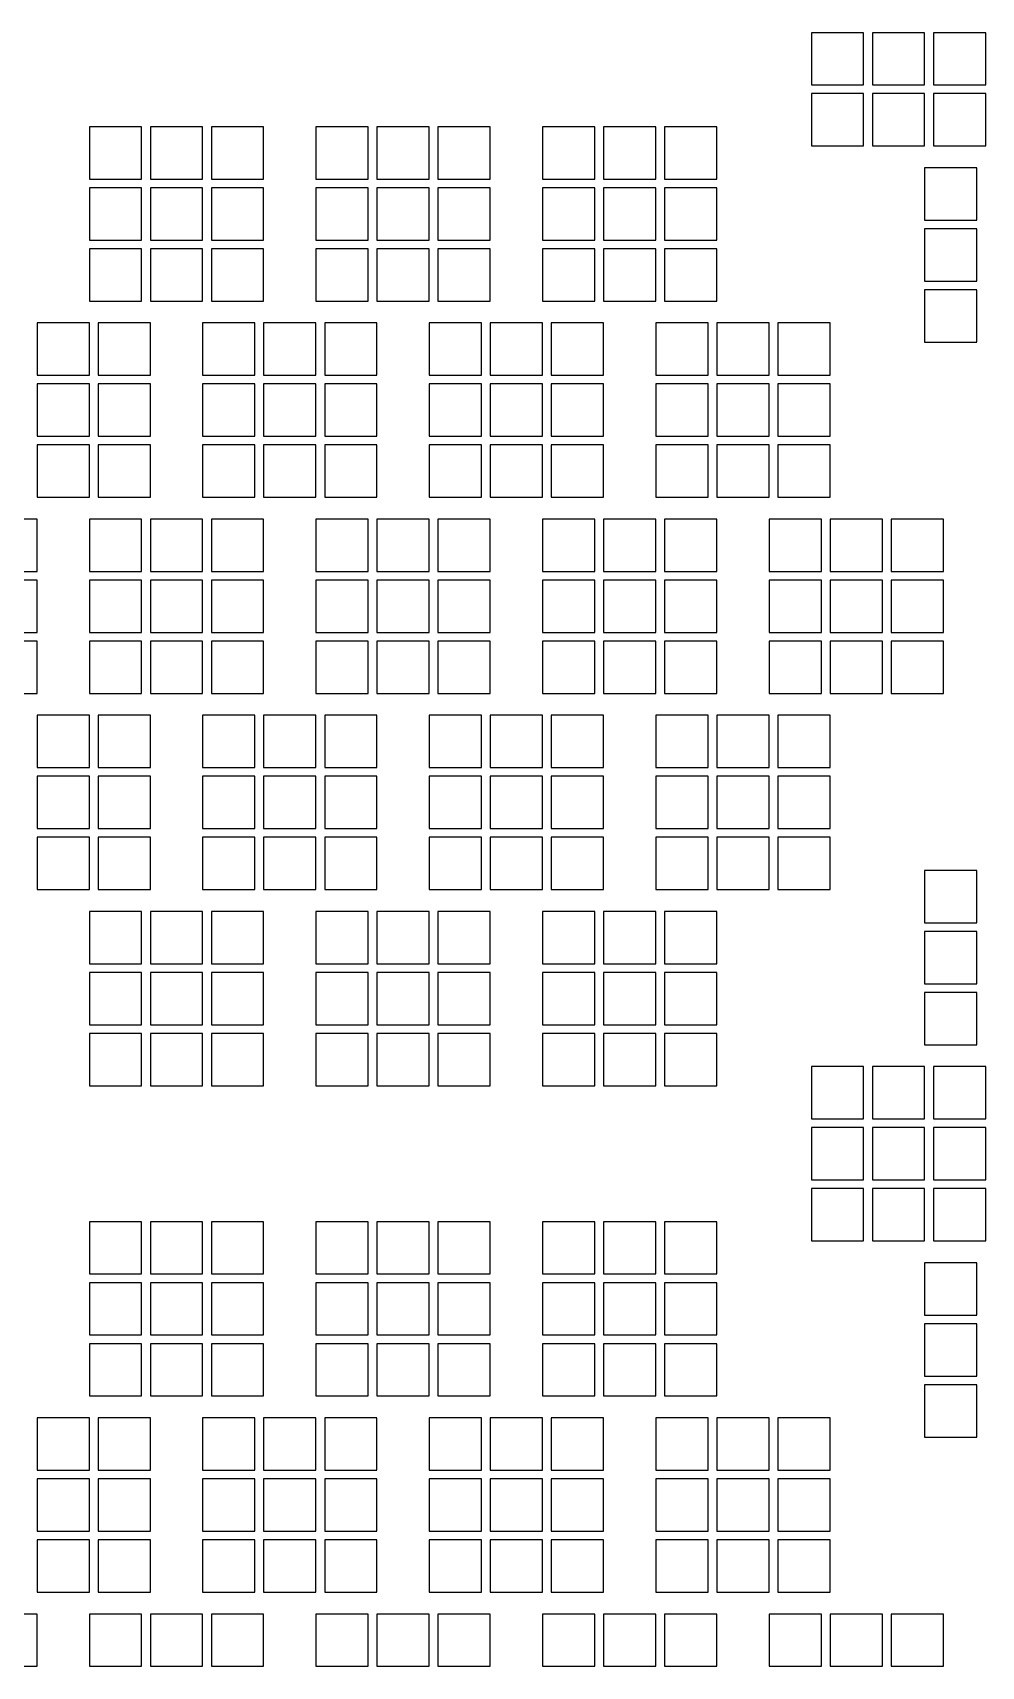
# Model space of a CAD drawing. Extents: x -49 to 54, y -38 to 38.
# Drawn here: x -37.5 to -32.06, y -20.22 to -10.85 of the extents above; entities that cross this region are included whole.
import ezdxf

# ---------------------------------------------------------------- set-up
doc = ezdxf.new("R2010")
doc.units = 0
doc.layers.add('BACK_LAYER', color=5, linetype='CONTINUOUS')

msp = doc.modelspace()

# ---------------------------------------------------------------- linework, layer by layer
at = {"layer": 'BACK_LAYER'}
for points in [[(-33.0302, -11.1465), (-32.7302, -11.1465), (-32.7302, -10.8465), (-33.0302, -10.8465)], [(-32.6802, -11.1465), (-32.3802, -11.1465), (-32.3802, -10.8465), (-32.6802, -10.8465)], [(-32.3302, -11.1465), (-32.0302, -11.1465), (-32.0302, -10.8465), (-32.3302, -10.8465)], [(-33.0302, -11.4965), (-32.7302, -11.4965), (-32.7302, -11.1965), (-33.0302, -11.1965)], [(-32.6802, -11.4965), (-32.3802, -11.4965), (-32.3802, -11.1965), (-32.6802, -11.1965)], [(-32.3302, -11.4965), (-32.0302, -11.4965), (-32.0302, -11.1965), (-32.3302, -11.1965)], [(-37.1721, -11.6867), (-36.8721, -11.6867), (-36.8721, -11.3867), (-37.1721, -11.3867)], [(-36.8221, -11.6867), (-36.5221, -11.6867), (-36.5221, -11.3867), (-36.8221, -11.3867)], [(-36.4721, -11.6867), (-36.1721, -11.6867), (-36.1721, -11.3867), (-36.4721, -11.3867)], [(-35.8721, -11.6867), (-35.5721, -11.6867), (-35.5721, -11.3867), (-35.8721, -11.3867)], [(-35.5221, -11.6867), (-35.2221, -11.6867), (-35.2221, -11.3867), (-35.5221, -11.3867)], [(-35.1721, -11.6867), (-34.8721, -11.6867), (-34.8721, -11.3867), (-35.1721, -11.3867)], [(-34.5721, -11.6867), (-34.2721, -11.6867), (-34.2721, -11.3867), (-34.5721, -11.3867)], [(-34.2221, -11.6867), (-33.9221, -11.6867), (-33.9221, -11.3867), (-34.2221, -11.3867)], [(-33.8721, -11.6867), (-33.5721, -11.6867), (-33.5721, -11.3867), (-33.8721, -11.3867)], [(-32.3802, -11.9223), (-32.0802, -11.9223), (-32.0802, -11.6223), (-32.3802, -11.6223)], [(-37.1721, -12.0367), (-36.8721, -12.0367), (-36.8721, -11.7367), (-37.1721, -11.7367)], [(-36.8221, -12.0367), (-36.5221, -12.0367), (-36.5221, -11.7367), (-36.8221, -11.7367)], [(-36.4721, -12.0367), (-36.1721, -12.0367), (-36.1721, -11.7367), (-36.4721, -11.7367)], [(-35.8721, -12.0367), (-35.5721, -12.0367), (-35.5721, -11.7367), (-35.8721, -11.7367)], [(-35.5221, -12.0367), (-35.2221, -12.0367), (-35.2221, -11.7367), (-35.5221, -11.7367)], [(-35.1721, -12.0367), (-34.8721, -12.0367), (-34.8721, -11.7367), (-35.1721, -11.7367)], [(-34.5721, -12.0367), (-34.2721, -12.0367), (-34.2721, -11.7367), (-34.5721, -11.7367)], [(-34.2221, -12.0367), (-33.9221, -12.0367), (-33.9221, -11.7367), (-34.2221, -11.7367)], [(-33.8721, -12.0367), (-33.5721, -12.0367), (-33.5721, -11.7367), (-33.8721, -11.7367)], [(-32.3802, -12.2723), (-32.0802, -12.2723), (-32.0802, -11.9723), (-32.3802, -11.9723)], [(-37.1721, -12.3867), (-36.8721, -12.3867), (-36.8721, -12.0867), (-37.1721, -12.0867)], [(-36.8221, -12.3867), (-36.5221, -12.3867), (-36.5221, -12.0867), (-36.8221, -12.0867)], [(-36.4721, -12.3867), (-36.1721, -12.3867), (-36.1721, -12.0867), (-36.4721, -12.0867)], [(-35.8721, -12.3867), (-35.5721, -12.3867), (-35.5721, -12.0867), (-35.8721, -12.0867)], [(-35.5221, -12.3867), (-35.2221, -12.3867), (-35.2221, -12.0867), (-35.5221, -12.0867)], [(-35.1721, -12.3867), (-34.8721, -12.3867), (-34.8721, -12.0867), (-35.1721, -12.0867)], [(-34.5721, -12.3867), (-34.2721, -12.3867), (-34.2721, -12.0867), (-34.5721, -12.0867)], [(-34.2221, -12.3867), (-33.9221, -12.3867), (-33.9221, -12.0867), (-34.2221, -12.0867)], [(-33.8721, -12.3867), (-33.5721, -12.3867), (-33.5721, -12.0867), (-33.8721, -12.0867)], [(-32.3802, -12.6223), (-32.0802, -12.6223), (-32.0802, -12.3223), (-32.3802, -12.3223)], [(-37.4721, -12.8125), (-37.1721, -12.8125), (-37.1721, -12.5125), (-37.4721, -12.5125)], [(-37.1221, -12.8125), (-36.8221, -12.8125), (-36.8221, -12.5125), (-37.1221, -12.5125)], [(-36.5221, -12.8125), (-36.2221, -12.8125), (-36.2221, -12.5125), (-36.5221, -12.5125)], [(-36.1721, -12.8125), (-35.8721, -12.8125), (-35.8721, -12.5125), (-36.1721, -12.5125)], [(-35.8221, -12.8125), (-35.5221, -12.8125), (-35.5221, -12.5125), (-35.8221, -12.5125)], [(-35.2221, -12.8125), (-34.9221, -12.8125), (-34.9221, -12.5125), (-35.2221, -12.5125)], [(-34.8721, -12.8125), (-34.5721, -12.8125), (-34.5721, -12.5125), (-34.8721, -12.5125)], [(-34.5221, -12.8125), (-34.2221, -12.8125), (-34.2221, -12.5125), (-34.5221, -12.5125)], [(-33.9221, -12.8125), (-33.6221, -12.8125), (-33.6221, -12.5125), (-33.9221, -12.5125)], [(-33.5721, -12.8125), (-33.2721, -12.8125), (-33.2721, -12.5125), (-33.5721, -12.5125)], [(-33.2221, -12.8125), (-32.9221, -12.8125), (-32.9221, -12.5125), (-33.2221, -12.5125)], [(-37.4721, -13.1625), (-37.1721, -13.1625), (-37.1721, -12.8625), (-37.4721, -12.8625)], [(-37.1221, -13.1625), (-36.8221, -13.1625), (-36.8221, -12.8625), (-37.1221, -12.8625)], [(-36.5221, -13.1625), (-36.2221, -13.1625), (-36.2221, -12.8625), (-36.5221, -12.8625)], [(-36.1721, -13.1625), (-35.8721, -13.1625), (-35.8721, -12.8625), (-36.1721, -12.8625)], [(-35.8221, -13.1625), (-35.5221, -13.1625), (-35.5221, -12.8625), (-35.8221, -12.8625)], [(-35.2221, -13.1625), (-34.9221, -13.1625), (-34.9221, -12.8625), (-35.2221, -12.8625)], [(-34.8721, -13.1625), (-34.5721, -13.1625), (-34.5721, -12.8625), (-34.8721, -12.8625)], [(-34.5221, -13.1625), (-34.2221, -13.1625), (-34.2221, -12.8625), (-34.5221, -12.8625)], [(-33.9221, -13.1625), (-33.6221, -13.1625), (-33.6221, -12.8625), (-33.9221, -12.8625)], [(-33.5721, -13.1625), (-33.2721, -13.1625), (-33.2721, -12.8625), (-33.5721, -12.8625)], [(-33.2221, -13.1625), (-32.9221, -13.1625), (-32.9221, -12.8625), (-33.2221, -12.8625)], [(-37.4721, -13.5125), (-37.1721, -13.5125), (-37.1721, -13.2125), (-37.4721, -13.2125)], [(-37.1221, -13.5125), (-36.8221, -13.5125), (-36.8221, -13.2125), (-37.1221, -13.2125)], [(-36.5221, -13.5125), (-36.2221, -13.5125), (-36.2221, -13.2125), (-36.5221, -13.2125)], [(-36.1721, -13.5125), (-35.8721, -13.5125), (-35.8721, -13.2125), (-36.1721, -13.2125)], [(-35.8221, -13.5125), (-35.5221, -13.5125), (-35.5221, -13.2125), (-35.8221, -13.2125)], [(-35.2221, -13.5125), (-34.9221, -13.5125), (-34.9221, -13.2125), (-35.2221, -13.2125)], [(-34.8721, -13.5125), (-34.5721, -13.5125), (-34.5721, -13.2125), (-34.8721, -13.2125)], [(-34.5221, -13.5125), (-34.2221, -13.5125), (-34.2221, -13.2125), (-34.5221, -13.2125)], [(-33.9221, -13.5125), (-33.6221, -13.5125), (-33.6221, -13.2125), (-33.9221, -13.2125)], [(-33.5721, -13.5125), (-33.2721, -13.5125), (-33.2721, -13.2125), (-33.5721, -13.2125)], [(-33.2221, -13.5125), (-32.9221, -13.5125), (-32.9221, -13.2125), (-33.2221, -13.2125)], [(-37.7721, -13.9384), (-37.4721, -13.9384), (-37.4721, -13.6384), (-37.7721, -13.6384)], [(-37.1721, -13.9384), (-36.8721, -13.9384), (-36.8721, -13.6384), (-37.1721, -13.6384)], [(-36.8221, -13.9384), (-36.5221, -13.9384), (-36.5221, -13.6384), (-36.8221, -13.6384)], [(-36.4721, -13.9384), (-36.1721, -13.9384), (-36.1721, -13.6384), (-36.4721, -13.6384)], [(-35.8721, -13.9384), (-35.5721, -13.9384), (-35.5721, -13.6384), (-35.8721, -13.6384)], [(-35.5221, -13.9384), (-35.2221, -13.9384), (-35.2221, -13.6384), (-35.5221, -13.6384)], [(-35.1721, -13.9384), (-34.8721, -13.9384), (-34.8721, -13.6384), (-35.1721, -13.6384)], [(-34.5721, -13.9384), (-34.2721, -13.9384), (-34.2721, -13.6384), (-34.5721, -13.6384)], [(-34.2221, -13.9384), (-33.9221, -13.9384), (-33.9221, -13.6384), (-34.2221, -13.6384)], [(-33.8721, -13.9384), (-33.5721, -13.9384), (-33.5721, -13.6384), (-33.8721, -13.6384)], [(-33.2721, -13.9384), (-32.9721, -13.9384), (-32.9721, -13.6384), (-33.2721, -13.6384)], [(-32.9221, -13.9384), (-32.6221, -13.9384), (-32.6221, -13.6384), (-32.9221, -13.6384)], [(-32.5721, -13.9384), (-32.2721, -13.9384), (-32.2721, -13.6384), (-32.5721, -13.6384)], [(-37.7721, -14.2884), (-37.4721, -14.2884), (-37.4721, -13.9884), (-37.7721, -13.9884)], [(-37.1721, -14.2884), (-36.8721, -14.2884), (-36.8721, -13.9884), (-37.1721, -13.9884)], [(-36.8221, -14.2884), (-36.5221, -14.2884), (-36.5221, -13.9884), (-36.8221, -13.9884)], [(-36.4721, -14.2884), (-36.1721, -14.2884), (-36.1721, -13.9884), (-36.4721, -13.9884)], [(-35.8721, -14.2884), (-35.5721, -14.2884), (-35.5721, -13.9884), (-35.8721, -13.9884)], [(-35.5221, -14.2884), (-35.2221, -14.2884), (-35.2221, -13.9884), (-35.5221, -13.9884)], [(-35.1721, -14.2884), (-34.8721, -14.2884), (-34.8721, -13.9884), (-35.1721, -13.9884)], [(-34.5721, -14.2884), (-34.2721, -14.2884), (-34.2721, -13.9884), (-34.5721, -13.9884)], [(-34.2221, -14.2884), (-33.9221, -14.2884), (-33.9221, -13.9884), (-34.2221, -13.9884)], [(-33.8721, -14.2884), (-33.5721, -14.2884), (-33.5721, -13.9884), (-33.8721, -13.9884)], [(-33.2721, -14.2884), (-32.9721, -14.2884), (-32.9721, -13.9884), (-33.2721, -13.9884)], [(-32.9221, -14.2884), (-32.6221, -14.2884), (-32.6221, -13.9884), (-32.9221, -13.9884)], [(-32.5721, -14.2884), (-32.2721, -14.2884), (-32.2721, -13.9884), (-32.5721, -13.9884)], [(-37.7721, -14.6384), (-37.4721, -14.6384), (-37.4721, -14.3384), (-37.7721, -14.3384)], [(-37.1721, -14.6384), (-36.8721, -14.6384), (-36.8721, -14.3384), (-37.1721, -14.3384)], [(-36.8221, -14.6384), (-36.5221, -14.6384), (-36.5221, -14.3384), (-36.8221, -14.3384)], [(-36.4721, -14.6384), (-36.1721, -14.6384), (-36.1721, -14.3384), (-36.4721, -14.3384)], [(-35.8721, -14.6384), (-35.5721, -14.6384), (-35.5721, -14.3384), (-35.8721, -14.3384)], [(-35.5221, -14.6384), (-35.2221, -14.6384), (-35.2221, -14.3384), (-35.5221, -14.3384)], [(-35.1721, -14.6384), (-34.8721, -14.6384), (-34.8721, -14.3384), (-35.1721, -14.3384)], [(-34.5721, -14.6384), (-34.2721, -14.6384), (-34.2721, -14.3384), (-34.5721, -14.3384)], [(-34.2221, -14.6384), (-33.9221, -14.6384), (-33.9221, -14.3384), (-34.2221, -14.3384)], [(-33.8721, -14.6384), (-33.5721, -14.6384), (-33.5721, -14.3384), (-33.8721, -14.3384)], [(-33.2721, -14.6384), (-32.9721, -14.6384), (-32.9721, -14.3384), (-33.2721, -14.3384)], [(-32.9221, -14.6384), (-32.6221, -14.6384), (-32.6221, -14.3384), (-32.9221, -14.3384)], [(-32.5721, -14.6384), (-32.2721, -14.6384), (-32.2721, -14.3384), (-32.5721, -14.3384)], [(-37.4721, -15.0642), (-37.1721, -15.0642), (-37.1721, -14.7642), (-37.4721, -14.7642)], [(-37.1221, -15.0642), (-36.8221, -15.0642), (-36.8221, -14.7642), (-37.1221, -14.7642)], [(-36.5221, -15.0642), (-36.2221, -15.0642), (-36.2221, -14.7642), (-36.5221, -14.7642)], [(-36.1721, -15.0642), (-35.8721, -15.0642), (-35.8721, -14.7642), (-36.1721, -14.7642)], [(-35.8221, -15.0642), (-35.5221, -15.0642), (-35.5221, -14.7642), (-35.8221, -14.7642)], [(-35.2221, -15.0642), (-34.9221, -15.0642), (-34.9221, -14.7642), (-35.2221, -14.7642)], [(-34.8721, -15.0642), (-34.5721, -15.0642), (-34.5721, -14.7642), (-34.8721, -14.7642)], [(-34.5221, -15.0642), (-34.2221, -15.0642), (-34.2221, -14.7642), (-34.5221, -14.7642)], [(-33.9221, -15.0642), (-33.6221, -15.0642), (-33.6221, -14.7642), (-33.9221, -14.7642)], [(-33.5721, -15.0642), (-33.2721, -15.0642), (-33.2721, -14.7642), (-33.5721, -14.7642)], [(-33.2221, -15.0642), (-32.9221, -15.0642), (-32.9221, -14.7642), (-33.2221, -14.7642)], [(-37.4721, -15.4142), (-37.1721, -15.4142), (-37.1721, -15.1142), (-37.4721, -15.1142)], [(-37.1221, -15.4142), (-36.8221, -15.4142), (-36.8221, -15.1142), (-37.1221, -15.1142)], [(-36.5221, -15.4142), (-36.2221, -15.4142), (-36.2221, -15.1142), (-36.5221, -15.1142)], [(-36.1721, -15.4142), (-35.8721, -15.4142), (-35.8721, -15.1142), (-36.1721, -15.1142)], [(-35.8221, -15.4142), (-35.5221, -15.4142), (-35.5221, -15.1142), (-35.8221, -15.1142)], [(-35.2221, -15.4142), (-34.9221, -15.4142), (-34.9221, -15.1142), (-35.2221, -15.1142)], [(-34.8721, -15.4142), (-34.5721, -15.4142), (-34.5721, -15.1142), (-34.8721, -15.1142)], [(-34.5221, -15.4142), (-34.2221, -15.4142), (-34.2221, -15.1142), (-34.5221, -15.1142)], [(-33.9221, -15.4142), (-33.6221, -15.4142), (-33.6221, -15.1142), (-33.9221, -15.1142)], [(-33.5721, -15.4142), (-33.2721, -15.4142), (-33.2721, -15.1142), (-33.5721, -15.1142)], [(-33.2221, -15.4142), (-32.9221, -15.4142), (-32.9221, -15.1142), (-33.2221, -15.1142)], [(-37.4721, -15.7642), (-37.1721, -15.7642), (-37.1721, -15.4642), (-37.4721, -15.4642)], [(-37.1221, -15.7642), (-36.8221, -15.7642), (-36.8221, -15.4642), (-37.1221, -15.4642)], [(-36.5221, -15.7642), (-36.2221, -15.7642), (-36.2221, -15.4642), (-36.5221, -15.4642)], [(-36.1721, -15.7642), (-35.8721, -15.7642), (-35.8721, -15.4642), (-36.1721, -15.4642)], [(-35.8221, -15.7642), (-35.5221, -15.7642), (-35.5221, -15.4642), (-35.8221, -15.4642)], [(-35.2221, -15.7642), (-34.9221, -15.7642), (-34.9221, -15.4642), (-35.2221, -15.4642)], [(-34.8721, -15.7642), (-34.5721, -15.7642), (-34.5721, -15.4642), (-34.8721, -15.4642)], [(-34.5221, -15.7642), (-34.2221, -15.7642), (-34.2221, -15.4642), (-34.5221, -15.4642)], [(-33.9221, -15.7642), (-33.6221, -15.7642), (-33.6221, -15.4642), (-33.9221, -15.4642)], [(-33.5721, -15.7642), (-33.2721, -15.7642), (-33.2721, -15.4642), (-33.5721, -15.4642)], [(-33.2221, -15.7642), (-32.9221, -15.7642), (-32.9221, -15.4642), (-33.2221, -15.4642)], [(-32.3802, -15.9544), (-32.0802, -15.9544), (-32.0802, -15.6544), (-32.3802, -15.6544)], [(-37.1721, -16.19), (-36.8721, -16.19), (-36.8721, -15.89), (-37.1721, -15.89)], [(-36.8221, -16.19), (-36.5221, -16.19), (-36.5221, -15.89), (-36.8221, -15.89)], [(-36.4721, -16.19), (-36.1721, -16.19), (-36.1721, -15.89), (-36.4721, -15.89)], [(-35.8721, -16.19), (-35.5721, -16.19), (-35.5721, -15.89), (-35.8721, -15.89)], [(-35.5221, -16.19), (-35.2221, -16.19), (-35.2221, -15.89), (-35.5221, -15.89)], [(-35.1721, -16.19), (-34.8721, -16.19), (-34.8721, -15.89), (-35.1721, -15.89)], [(-34.5721, -16.19), (-34.2721, -16.19), (-34.2721, -15.89), (-34.5721, -15.89)], [(-34.2221, -16.19), (-33.9221, -16.19), (-33.9221, -15.89), (-34.2221, -15.89)], [(-33.8721, -16.19), (-33.5721, -16.19), (-33.5721, -15.89), (-33.8721, -15.89)], [(-32.3802, -16.3044), (-32.0802, -16.3044), (-32.0802, -16.0044), (-32.3802, -16.0044)], [(-37.1721, -16.54), (-36.8721, -16.54), (-36.8721, -16.24), (-37.1721, -16.24)], [(-36.8221, -16.54), (-36.5221, -16.54), (-36.5221, -16.24), (-36.8221, -16.24)], [(-36.4721, -16.54), (-36.1721, -16.54), (-36.1721, -16.24), (-36.4721, -16.24)], [(-35.8721, -16.54), (-35.5721, -16.54), (-35.5721, -16.24), (-35.8721, -16.24)], [(-35.5221, -16.54), (-35.2221, -16.54), (-35.2221, -16.24), (-35.5221, -16.24)], [(-35.1721, -16.54), (-34.8721, -16.54), (-34.8721, -16.24), (-35.1721, -16.24)], [(-34.5721, -16.54), (-34.2721, -16.54), (-34.2721, -16.24), (-34.5721, -16.24)], [(-34.2221, -16.54), (-33.9221, -16.54), (-33.9221, -16.24), (-34.2221, -16.24)], [(-33.8721, -16.54), (-33.5721, -16.54), (-33.5721, -16.24), (-33.8721, -16.24)], [(-32.3802, -16.6544), (-32.0802, -16.6544), (-32.0802, -16.3544), (-32.3802, -16.3544)], [(-37.1721, -16.89), (-36.8721, -16.89), (-36.8721, -16.59), (-37.1721, -16.59)], [(-36.8221, -16.89), (-36.5221, -16.89), (-36.5221, -16.59), (-36.8221, -16.59)], [(-36.4721, -16.89), (-36.1721, -16.89), (-36.1721, -16.59), (-36.4721, -16.59)], [(-35.8721, -16.89), (-35.5721, -16.89), (-35.5721, -16.59), (-35.8721, -16.59)], [(-35.5221, -16.89), (-35.2221, -16.89), (-35.2221, -16.59), (-35.5221, -16.59)], [(-35.1721, -16.89), (-34.8721, -16.89), (-34.8721, -16.59), (-35.1721, -16.59)], [(-34.5721, -16.89), (-34.2721, -16.89), (-34.2721, -16.59), (-34.5721, -16.59)], [(-34.2221, -16.89), (-33.9221, -16.89), (-33.9221, -16.59), (-34.2221, -16.59)], [(-33.8721, -16.89), (-33.5721, -16.89), (-33.5721, -16.59), (-33.8721, -16.59)], [(-33.0302, -17.0802), (-32.7302, -17.0802), (-32.7302, -16.7802), (-33.0302, -16.7802)], [(-32.6802, -17.0802), (-32.3802, -17.0802), (-32.3802, -16.7802), (-32.6802, -16.7802)], [(-32.3302, -17.0802), (-32.0302, -17.0802), (-32.0302, -16.7802), (-32.3302, -16.7802)], [(-33.0302, -17.4302), (-32.7302, -17.4302), (-32.7302, -17.1302), (-33.0302, -17.1302)], [(-32.6802, -17.4302), (-32.3802, -17.4302), (-32.3802, -17.1302), (-32.6802, -17.1302)], [(-32.3302, -17.4302), (-32.0302, -17.4302), (-32.0302, -17.1302), (-32.3302, -17.1302)], [(-33.0302, -17.7802), (-32.7302, -17.7802), (-32.7302, -17.4802), (-33.0302, -17.4802)], [(-32.6802, -17.7802), (-32.3802, -17.7802), (-32.3802, -17.4802), (-32.6802, -17.4802)], [(-32.3302, -17.7802), (-32.0302, -17.7802), (-32.0302, -17.4802), (-32.3302, -17.4802)], [(-37.1721, -17.9704), (-36.8721, -17.9704), (-36.8721, -17.6704), (-37.1721, -17.6704)], [(-36.8221, -17.9704), (-36.5221, -17.9704), (-36.5221, -17.6704), (-36.8221, -17.6704)], [(-36.4721, -17.9704), (-36.1721, -17.9704), (-36.1721, -17.6704), (-36.4721, -17.6704)], [(-35.8721, -17.9704), (-35.5721, -17.9704), (-35.5721, -17.6704), (-35.8721, -17.6704)], [(-35.5221, -17.9704), (-35.2221, -17.9704), (-35.2221, -17.6704), (-35.5221, -17.6704)], [(-35.1721, -17.9704), (-34.8721, -17.9704), (-34.8721, -17.6704), (-35.1721, -17.6704)], [(-34.5721, -17.9704), (-34.2721, -17.9704), (-34.2721, -17.6704), (-34.5721, -17.6704)], [(-34.2221, -17.9704), (-33.9221, -17.9704), (-33.9221, -17.6704), (-34.2221, -17.6704)], [(-33.8721, -17.9704), (-33.5721, -17.9704), (-33.5721, -17.6704), (-33.8721, -17.6704)], [(-32.3802, -18.2061), (-32.0802, -18.2061), (-32.0802, -17.9061), (-32.3802, -17.9061)], [(-37.1721, -18.3204), (-36.8721, -18.3204), (-36.8721, -18.0204), (-37.1721, -18.0204)], [(-36.8221, -18.3204), (-36.5221, -18.3204), (-36.5221, -18.0204), (-36.8221, -18.0204)], [(-36.4721, -18.3204), (-36.1721, -18.3204), (-36.1721, -18.0204), (-36.4721, -18.0204)], [(-35.8721, -18.3204), (-35.5721, -18.3204), (-35.5721, -18.0204), (-35.8721, -18.0204)], [(-35.5221, -18.3204), (-35.2221, -18.3204), (-35.2221, -18.0204), (-35.5221, -18.0204)], [(-35.1721, -18.3204), (-34.8721, -18.3204), (-34.8721, -18.0204), (-35.1721, -18.0204)], [(-34.5721, -18.3204), (-34.2721, -18.3204), (-34.2721, -18.0204), (-34.5721, -18.0204)], [(-34.2221, -18.3204), (-33.9221, -18.3204), (-33.9221, -18.0204), (-34.2221, -18.0204)], [(-33.8721, -18.3204), (-33.5721, -18.3204), (-33.5721, -18.0204), (-33.8721, -18.0204)], [(-32.3802, -18.5561), (-32.0802, -18.5561), (-32.0802, -18.2561), (-32.3802, -18.2561)], [(-37.1721, -18.6704), (-36.8721, -18.6704), (-36.8721, -18.3704), (-37.1721, -18.3704)], [(-36.8221, -18.6704), (-36.5221, -18.6704), (-36.5221, -18.3704), (-36.8221, -18.3704)], [(-36.4721, -18.6704), (-36.1721, -18.6704), (-36.1721, -18.3704), (-36.4721, -18.3704)], [(-35.8721, -18.6704), (-35.5721, -18.6704), (-35.5721, -18.3704), (-35.8721, -18.3704)], [(-35.5221, -18.6704), (-35.2221, -18.6704), (-35.2221, -18.3704), (-35.5221, -18.3704)], [(-35.1721, -18.6704), (-34.8721, -18.6704), (-34.8721, -18.3704), (-35.1721, -18.3704)], [(-34.5721, -18.6704), (-34.2721, -18.6704), (-34.2721, -18.3704), (-34.5721, -18.3704)], [(-34.2221, -18.6704), (-33.9221, -18.6704), (-33.9221, -18.3704), (-34.2221, -18.3704)], [(-33.8721, -18.6704), (-33.5721, -18.6704), (-33.5721, -18.3704), (-33.8721, -18.3704)], [(-32.3802, -18.9061), (-32.0802, -18.9061), (-32.0802, -18.6061), (-32.3802, -18.6061)], [(-37.4721, -19.0962), (-37.1721, -19.0962), (-37.1721, -18.7962), (-37.4721, -18.7962)], [(-37.1221, -19.0962), (-36.8221, -19.0962), (-36.8221, -18.7962), (-37.1221, -18.7962)], [(-36.5221, -19.0962), (-36.2221, -19.0962), (-36.2221, -18.7962), (-36.5221, -18.7962)], [(-36.1721, -19.0962), (-35.8721, -19.0962), (-35.8721, -18.7962), (-36.1721, -18.7962)], [(-35.8221, -19.0962), (-35.5221, -19.0962), (-35.5221, -18.7962), (-35.8221, -18.7962)], [(-35.2221, -19.0962), (-34.9221, -19.0962), (-34.9221, -18.7962), (-35.2221, -18.7962)], [(-34.8721, -19.0962), (-34.5721, -19.0962), (-34.5721, -18.7962), (-34.8721, -18.7962)], [(-34.5221, -19.0962), (-34.2221, -19.0962), (-34.2221, -18.7962), (-34.5221, -18.7962)], [(-33.9221, -19.0962), (-33.6221, -19.0962), (-33.6221, -18.7962), (-33.9221, -18.7962)], [(-33.5721, -19.0962), (-33.2721, -19.0962), (-33.2721, -18.7962), (-33.5721, -18.7962)], [(-33.2221, -19.0962), (-32.9221, -19.0962), (-32.9221, -18.7962), (-33.2221, -18.7962)], [(-37.4721, -19.4462), (-37.1721, -19.4462), (-37.1721, -19.1462), (-37.4721, -19.1462)], [(-37.1221, -19.4462), (-36.8221, -19.4462), (-36.8221, -19.1462), (-37.1221, -19.1462)], [(-36.5221, -19.4462), (-36.2221, -19.4462), (-36.2221, -19.1462), (-36.5221, -19.1462)], [(-36.1721, -19.4462), (-35.8721, -19.4462), (-35.8721, -19.1462), (-36.1721, -19.1462)], [(-35.8221, -19.4462), (-35.5221, -19.4462), (-35.5221, -19.1462), (-35.8221, -19.1462)], [(-35.2221, -19.4462), (-34.9221, -19.4462), (-34.9221, -19.1462), (-35.2221, -19.1462)], [(-34.8721, -19.4462), (-34.5721, -19.4462), (-34.5721, -19.1462), (-34.8721, -19.1462)], [(-34.5221, -19.4462), (-34.2221, -19.4462), (-34.2221, -19.1462), (-34.5221, -19.1462)], [(-33.9221, -19.4462), (-33.6221, -19.4462), (-33.6221, -19.1462), (-33.9221, -19.1462)], [(-33.5721, -19.4462), (-33.2721, -19.4462), (-33.2721, -19.1462), (-33.5721, -19.1462)], [(-33.2221, -19.4462), (-32.9221, -19.4462), (-32.9221, -19.1462), (-33.2221, -19.1462)], [(-37.4721, -19.7962), (-37.1721, -19.7962), (-37.1721, -19.4962), (-37.4721, -19.4962)], [(-37.1221, -19.7962), (-36.8221, -19.7962), (-36.8221, -19.4962), (-37.1221, -19.4962)], [(-36.5221, -19.7962), (-36.2221, -19.7962), (-36.2221, -19.4962), (-36.5221, -19.4962)], [(-36.1721, -19.7962), (-35.8721, -19.7962), (-35.8721, -19.4962), (-36.1721, -19.4962)], [(-35.8221, -19.7962), (-35.5221, -19.7962), (-35.5221, -19.4962), (-35.8221, -19.4962)], [(-35.2221, -19.7962), (-34.9221, -19.7962), (-34.9221, -19.4962), (-35.2221, -19.4962)], [(-34.8721, -19.7962), (-34.5721, -19.7962), (-34.5721, -19.4962), (-34.8721, -19.4962)], [(-34.5221, -19.7962), (-34.2221, -19.7962), (-34.2221, -19.4962), (-34.5221, -19.4962)], [(-33.9221, -19.7962), (-33.6221, -19.7962), (-33.6221, -19.4962), (-33.9221, -19.4962)], [(-33.5721, -19.7962), (-33.2721, -19.7962), (-33.2721, -19.4962), (-33.5721, -19.4962)], [(-33.2221, -19.7962), (-32.9221, -19.7962), (-32.9221, -19.4962), (-33.2221, -19.4962)], [(-37.7721, -20.2221), (-37.4721, -20.2221), (-37.4721, -19.9221), (-37.7721, -19.9221)], [(-37.1721, -20.2221), (-36.8721, -20.2221), (-36.8721, -19.9221), (-37.1721, -19.9221)], [(-36.8221, -20.2221), (-36.5221, -20.2221), (-36.5221, -19.9221), (-36.8221, -19.9221)], [(-36.4721, -20.2221), (-36.1721, -20.2221), (-36.1721, -19.9221), (-36.4721, -19.9221)], [(-35.8721, -20.2221), (-35.5721, -20.2221), (-35.5721, -19.9221), (-35.8721, -19.9221)], [(-35.5221, -20.2221), (-35.2221, -20.2221), (-35.2221, -19.9221), (-35.5221, -19.9221)], [(-35.1721, -20.2221), (-34.8721, -20.2221), (-34.8721, -19.9221), (-35.1721, -19.9221)], [(-34.5721, -20.2221), (-34.2721, -20.2221), (-34.2721, -19.9221), (-34.5721, -19.9221)], [(-34.2221, -20.2221), (-33.9221, -20.2221), (-33.9221, -19.9221), (-34.2221, -19.9221)], [(-33.8721, -20.2221), (-33.5721, -20.2221), (-33.5721, -19.9221), (-33.8721, -19.9221)], [(-33.2721, -20.2221), (-32.9721, -20.2221), (-32.9721, -19.9221), (-33.2721, -19.9221)], [(-32.9221, -20.2221), (-32.6221, -20.2221), (-32.6221, -19.9221), (-32.9221, -19.9221)], [(-32.5721, -20.2221), (-32.2721, -20.2221), (-32.2721, -19.9221), (-32.5721, -19.9221)]]:
    msp.add_lwpolyline(points, close=True, dxfattribs=at)

doc.saveas('drawing.dxf')
